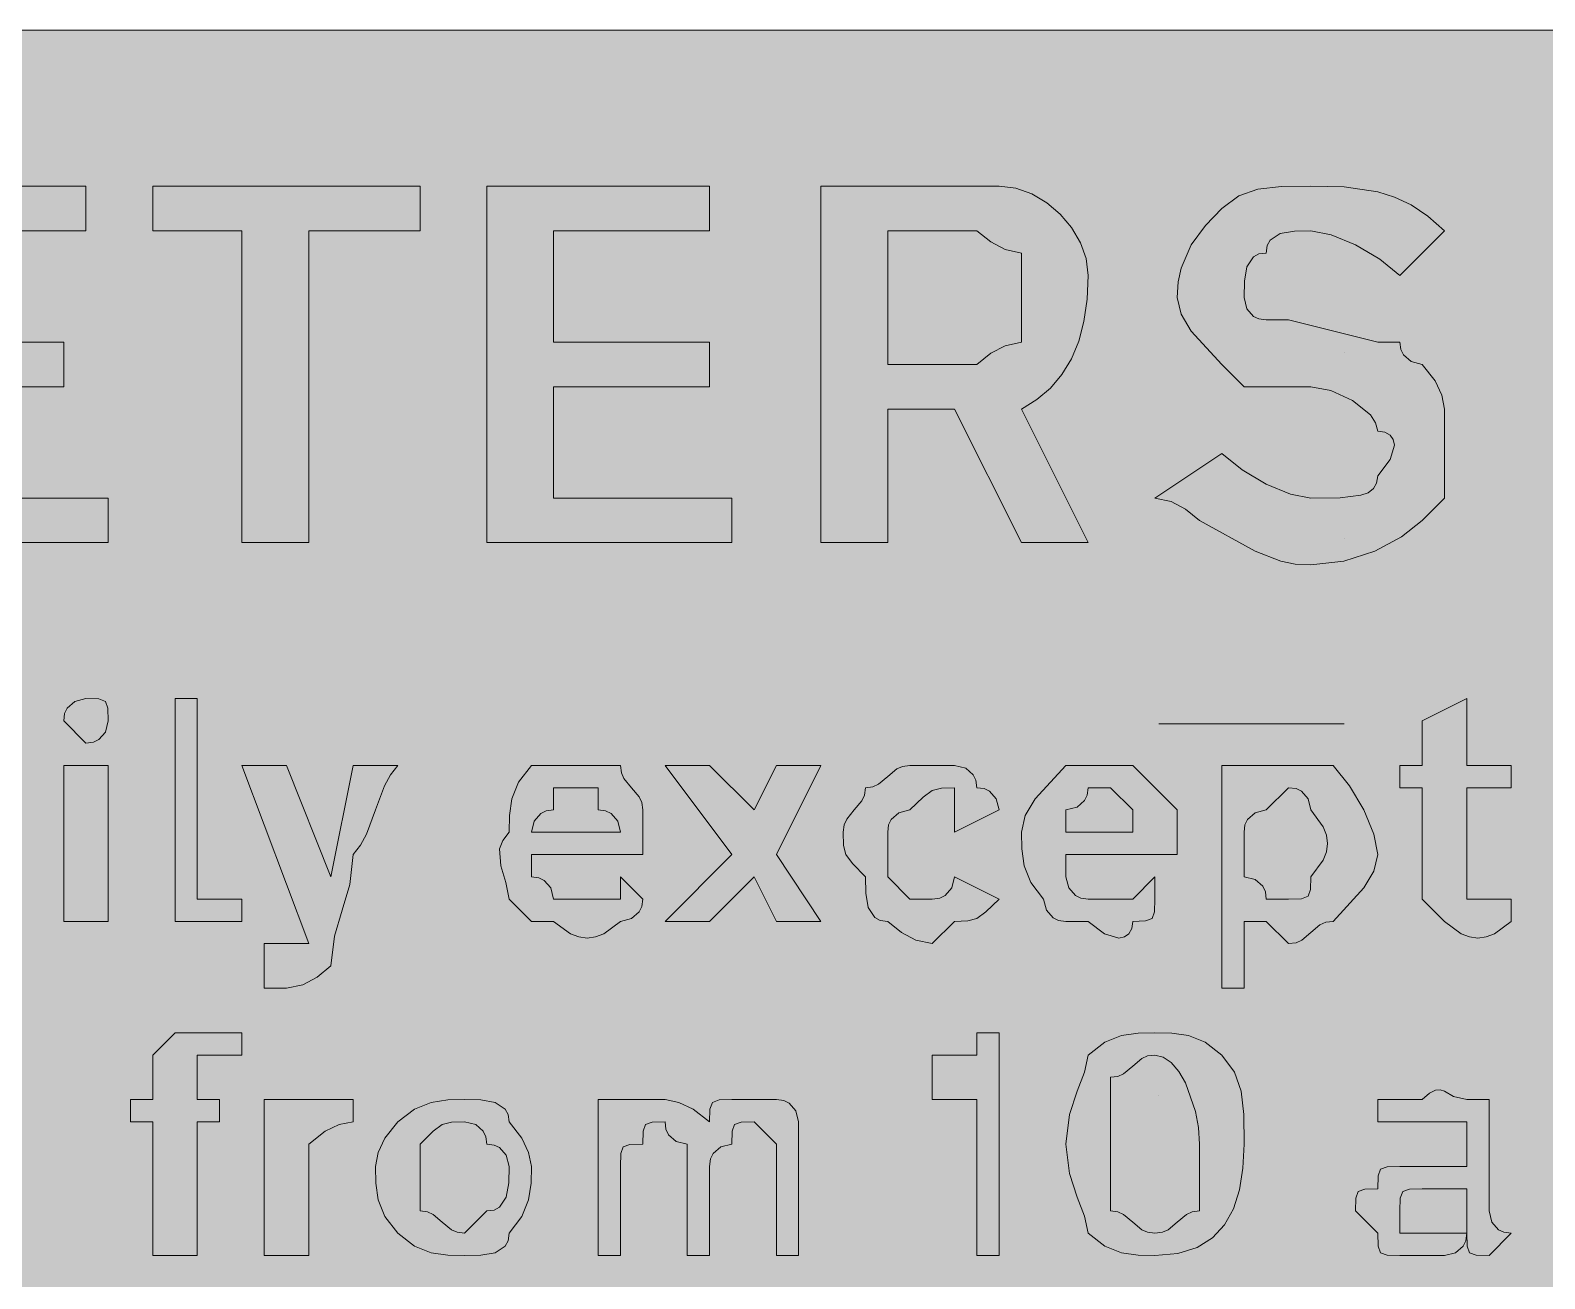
# Model space of a CAD drawing. Header units: metres. Extents: x 10 to 558, y 11 to 258.
# Drawn here: x 321.1 to 402.8, y 191 to 258.2 of the extents above; entities that cross this region are included whole.
import ezdxf

# ---------------------------------------------------------------- set-up
doc = ezdxf.new("R2010")
doc.units = ezdxf.units.M
for name, color, linetype, true_color in [('FILL_FIREBRICK_C36B00', 7, 'Continuous', 0xc36b00), ('FILL_WHITE_FFFFFF', 7, 'Continuous', 0xffffff), ('STROKE_WHITE_FFFFFF', 7, 'Continuous', 0xffffff)]:
    doc.layers.add(name, color=color, linetype=linetype, true_color=true_color)

msp = doc.modelspace()

# ---------------------------------------------------------------- hatches: boundary and pattern name
at = {"layer": 'FILL_FIREBRICK_C36B00', "true_color": 0xc36b00}
h = msp.add_hatch(color=7, dxfattribs=at)
h.dxf.hatch_style = 1
h.paths.add_polyline_path([(552.54, 258.22), (553.8, 258.09), (554.83, 257.73), (555.75, 257.04), (557.14, 255.43), (557.56, 254.72), (557.85, 254.04), (558.11, 252.65), (558.15, 251.04), (558.15, 18.24), (558.15, 14.64), (557.75, 14.59), (557.44, 14.43), (556.95, 13.89), (556.46, 13.12), (555.75, 12.24), (554.83, 11.55), (553.8, 11.19), (552.54, 11.06), (550.95, 11.04), (16.95, 11.04), (13.35, 11.04), (12.6, 11.64), (11.83, 12.05), (10.95, 12.24), (10.26, 13.85), (9.9, 15.24), (9.77, 16.63), (9.75, 18.24), (9.75, 251.04), (9.75, 254.64), (10.35, 255.39), (10.76, 256.16), (10.95, 257.04), (11.83, 257.23), (12.6, 257.64), (13.35, 258.24), (16.95, 258.24), (550.95, 258.24), (552.54, 258.22)])
at = {"layer": 'FILL_WHITE_FFFFFF', "true_color": 0xffffff}
h = msp.add_hatch(color=7, dxfattribs=at)
h.dxf.hatch_style = 1
h.paths.add_polyline_path([(312.15, 249.84), (324.15, 249.84), (324.15, 247.44), (314.55, 247.44), (314.55, 241.44), (322.95, 241.44), (322.95, 239.04), (314.55, 239.04), (314.55, 233.04), (325.35, 233.04), (325.35, 230.64), (312.15, 230.64), (312.15, 249.84)])
h = msp.add_hatch(color=7, dxfattribs=at)
h.dxf.hatch_style = 1
h.paths.add_polyline_path([(342.15, 247.44), (336.15, 247.44), (336.15, 230.64), (332.55, 230.64), (332.55, 247.44), (327.75, 247.44), (327.75, 249.84), (342.15, 249.84), (342.15, 247.44)])
h = msp.add_hatch(color=7, dxfattribs=at)
h.dxf.hatch_style = 1
h.paths.add_polyline_path([(345.75, 249.84), (357.75, 249.84), (357.75, 247.44), (349.35, 247.44), (349.35, 241.44), (357.75, 241.44), (357.75, 239.04), (349.35, 239.04), (349.35, 233.04), (358.95, 233.04), (358.95, 230.64), (345.75, 230.64), (345.75, 249.84)])
h = msp.add_hatch(color=7, dxfattribs=at)
h.dxf.hatch_style = 1
h.paths.add_polyline_path([(373.35, 249.84), (374.25, 249.73), (375.11, 249.43), (375.92, 248.95), (376.65, 248.34), (377.26, 247.61), (377.74, 246.8), (378.04, 245.94), (378.15, 245.04), (378.09, 243.75), (377.92, 242.56), (377.64, 241.5), (377.25, 240.54), (376.74, 239.7), (376.12, 238.96), (375.39, 238.35), (374.55, 237.84), (378.15, 230.64), (374.55, 230.64), (370.95, 237.84), (367.35, 237.84), (367.35, 230.64), (363.75, 230.64), (363.75, 249.84), (373.35, 249.84)])
h.paths.add_polyline_path([(372.9, 240.84), (373.67, 241.25), (374.55, 241.44), (374.55, 243.84), (374.55, 246.24), (373.67, 246.43), (372.9, 246.84), (372.15, 247.44), (367.35, 247.44), (367.35, 240.24), (372.15, 240.24), (372.9, 240.84)], flags=16)
h = msp.add_hatch(color=7, dxfattribs=at)
h.dxf.hatch_style = 1
h.paths.add_polyline_path([(393.75, 241.44), (394.95, 241.44), (395, 241.04), (395.14, 240.75), (395.55, 240.39), (396.15, 240.24), (396.84, 239.36), (397.2, 238.59), (397.35, 237.84), (397.35, 236.64), (397.35, 235.44), (397.35, 234.24), (397.35, 233.04), (396.15, 231.84), (395.04, 230.96), (393.6, 230.19), (391.93, 229.65), (390.15, 229.44), (389.3, 229.49), (388.54, 229.65), (387.15, 230.19), (384.15, 231.84), (383.4, 232.44), (382.63, 232.85), (381.75, 233.04), (385.35, 235.44), (386.44, 234.56), (387.75, 233.79), (389.06, 233.25), (390.15, 233.04), (391.72, 233.06), (392.85, 233.19), (393.24, 233.33), (393.53, 233.55), (393.69, 233.84), (393.75, 234.24), (394.42, 235.12), (394.65, 235.89), (394.59, 236.2), (394.42, 236.43), (394.14, 236.59), (393.75, 236.64), (393.64, 237.09), (393.36, 237.52), (392.4, 238.29), (391.22, 238.83), (390.15, 239.04), (386.55, 239.04), (385.35, 240.24), (383.7, 242.04), (383.16, 242.94), (382.95, 243.84), (383, 244.69), (383.16, 245.43), (383.7, 246.69), (384.47, 247.72), (385.35, 248.64), (386.27, 249.33), (387.3, 249.69), (388.56, 249.82), (390.15, 249.84), (391.95, 249.8), (393.75, 249.54), (394.65, 249.25), (395.55, 248.83), (396.45, 248.23), (397.35, 247.44), (394.95, 245.04), (393.86, 245.92), (392.55, 246.69), (391.24, 247.23), (390.15, 247.44), (389.27, 247.42), (388.5, 247.29), (387.96, 246.93), (387.8, 246.64), (387.75, 246.24), (387.35, 246.19), (387.06, 246.03), (386.7, 245.49), (386.57, 244.72), (386.55, 243.84), (386.7, 243.24), (387.06, 242.83), (387.35, 242.69), (387.75, 242.64), (388.95, 242.64), (393.75, 241.44)])
h = msp.add_hatch(color=7, dxfattribs=at)
h.dxf.hatch_style = 1
h.paths.add_polyline_path([(325.2, 220.44), (324.84, 220.03), (324.55, 219.89), (324.15, 219.84), (322.95, 221.04), (323, 221.44), (323.14, 221.73), (323.55, 222.09), (324.15, 222.24), (324.84, 222.22), (325.2, 222.09), (325.33, 221.73), (325.35, 221.04), (325.2, 220.44)])
h = msp.add_hatch(color=7, dxfattribs=at)
h.dxf.hatch_style = 1
h.paths.add_polyline_path([(328.95, 222.24), (330.15, 222.24), (330.15, 211.44), (331.35, 211.44), (332.55, 211.44), (332.55, 210.24), (331.35, 210.24), (330.15, 210.24), (328.95, 210.24), (328.95, 211.44), (328.95, 222.24)])
h = msp.add_hatch(color=7, dxfattribs=at)
h.dxf.hatch_style = 1
h.paths.add_polyline_path([(399.75, 211.44), (400.95, 211.44), (400.95, 210.24), (400.05, 209.56), (399.6, 209.4), (399.15, 209.34), (398.7, 209.4), (398.25, 209.56), (397.35, 210.24), (396.15, 211.44), (396.15, 217.44), (394.95, 217.44), (394.95, 218.64), (396.15, 218.64), (396.15, 221.04), (398.55, 222.24), (398.55, 218.64), (400.95, 218.64), (400.95, 217.44), (398.55, 217.44), (398.55, 211.44), (399.75, 211.44)])
h = msp.add_hatch(color=7, dxfattribs=at)
h.dxf.hatch_style = 1
h.paths.add_polyline_path([(322.95, 210.24), (322.95, 218.64), (325.35, 218.64), (325.35, 210.24), (322.95, 210.24)])
h = msp.add_hatch(color=7, dxfattribs=at)
h.dxf.hatch_style = 1
h.paths.add_polyline_path([(332.55, 218.64), (334.95, 218.64), (337.35, 212.64), (338.55, 218.64), (340.95, 218.64), (340.55, 218.14), (340.24, 217.55), (339.75, 216.24), (339.26, 214.93), (338.95, 214.34), (338.55, 213.84), (338.36, 212.23), (337.95, 210.84), (337.54, 209.45), (337.35, 207.84), (336.6, 207.24), (335.83, 206.83), (334.95, 206.64), (333.75, 206.64), (333.75, 209.04), (334.95, 209.04), (336.15, 209.04), (332.55, 218.64)])
h = msp.add_hatch(color=7, dxfattribs=at)
h.dxf.hatch_style = 1
h.paths.add_polyline_path([(346.95, 211.44), (346.78, 212.34), (346.5, 213.24), (346.44, 214.14), (346.61, 214.59), (346.95, 215.04), (346.97, 215.94), (347.1, 216.84), (347.46, 217.74), (348.15, 218.64), (352.95, 218.64), (353, 218.24), (353.14, 217.93), (353.55, 217.44), (353.96, 216.95), (354.1, 216.64), (354.15, 216.24), (354.15, 213.84), (348.15, 213.84), (348.15, 212.64), (348.55, 212.59), (348.84, 212.45), (349.2, 212.04), (349.35, 211.44), (350.55, 211.44), (352.95, 211.44), (352.95, 212.64), (354.15, 211.44), (354.1, 211.04), (353.96, 210.75), (353.55, 210.39), (352.95, 210.24), (352.05, 209.56), (351.6, 209.4), (351.15, 209.34), (350.7, 209.4), (350.25, 209.56), (349.35, 210.24), (348.15, 210.24), (346.95, 211.44)])
h.paths.add_polyline_path([(352.8, 215.64), (352.44, 216.05), (352.15, 216.19), (351.75, 216.24), (351.75, 217.44), (349.35, 217.44), (349.35, 216.24), (348.95, 216.19), (348.66, 216.05), (348.3, 215.64), (348.15, 215.04), (352.95, 215.04), (352.8, 215.64)], flags=16)
h = msp.add_hatch(color=7, dxfattribs=at)
h.dxf.hatch_style = 1
h.paths.add_polyline_path([(360.15, 212.64), (357.75, 210.24), (355.35, 210.24), (358.95, 213.84), (355.35, 218.64), (357.75, 218.64), (360.15, 216.24), (361.35, 218.64), (363.75, 218.64), (361.35, 213.84), (363.75, 210.24), (361.35, 210.24), (360.15, 212.64)])
h = msp.add_hatch(color=7, dxfattribs=at)
h.dxf.hatch_style = 1
h.paths.add_polyline_path([(369.75, 211.44), (370.15, 211.49), (370.44, 211.63), (370.8, 212.04), (370.95, 212.64), (373.35, 211.44), (372.64, 210.75), (372.15, 210.39), (371.66, 210.26), (370.95, 210.24), (369.75, 209.04), (368.87, 209.23), (368.1, 209.64), (367.35, 210.24), (366.95, 210.29), (366.66, 210.45), (366.3, 210.99), (366.17, 211.76), (366.15, 212.64), (365.46, 213.35), (365.1, 213.84), (364.97, 214.33), (364.95, 215.04), (365, 215.44), (365.14, 215.75), (365.55, 216.24), (365.96, 216.73), (366.1, 217.04), (366.15, 217.44), (366.55, 217.49), (366.86, 217.63), (367.35, 218.04), (367.84, 218.45), (368.15, 218.59), (368.55, 218.64), (370.95, 218.64), (371.55, 218.49), (371.96, 218.13), (372.1, 217.84), (372.15, 217.44), (372.55, 217.39), (372.84, 217.25), (373.2, 216.84), (373.35, 216.24), (370.95, 215.04), (370.95, 216.24), (370.95, 217.44), (370.24, 217.42), (369.75, 217.29), (369.26, 216.93), (368.55, 216.24), (367.95, 216.09), (367.54, 215.73), (367.4, 215.44), (367.35, 215.04), (367.35, 212.64), (368.55, 211.44), (369.75, 211.44)])
h = msp.add_hatch(color=7, dxfattribs=at)
h.dxf.hatch_style = 1
h.paths.add_polyline_path([(376.55, 210.29), (376.26, 210.43), (375.9, 210.84), (375.75, 211.44), (375.06, 212.34), (374.7, 213.24), (374.57, 214.14), (374.55, 215.04), (374.76, 215.94), (375.3, 216.84), (376.95, 218.64), (380.55, 218.64), (382.95, 216.24), (382.95, 213.84), (376.95, 213.84), (376.95, 212.64), (377.1, 212.04), (377.46, 211.63), (377.75, 211.49), (378.15, 211.44), (379.35, 211.44), (380.55, 211.44), (381.75, 212.64), (381.75, 211.44), (381.73, 210.75), (381.6, 210.39), (381.24, 210.26), (380.55, 210.24), (380.5, 209.85), (380.34, 209.56), (380.11, 209.4), (379.8, 209.34), (379.03, 209.56), (378.15, 210.24), (376.95, 210.24), (376.55, 210.29)])
h.paths.add_polyline_path([(380.55, 216.24), (379.35, 217.44), (378.15, 217.44), (378.1, 217.04), (377.96, 216.75), (377.55, 216.39), (376.95, 216.24), (376.95, 215.04), (380.55, 215.04), (380.55, 216.24)], flags=16)
h = msp.add_hatch(color=7, dxfattribs=at)
h.dxf.hatch_style = 1
h.paths.add_polyline_path([(392.23, 217.55), (393, 216.24), (393.54, 214.93), (393.75, 213.84), (393.54, 212.94), (393, 212.04), (391.35, 210.24), (390.95, 210.19), (390.64, 210.05), (390.15, 209.64), (389.66, 209.23), (389.35, 209.09), (388.95, 209.04), (387.75, 210.24), (386.55, 210.24), (386.55, 206.64), (385.35, 206.64), (385.35, 218.64), (386.55, 218.64), (387.75, 218.64), (391.35, 218.64), (392.23, 217.55)])
h.paths.add_polyline_path([(386.74, 215.73), (386.6, 215.44), (386.55, 215.04), (386.55, 213.84), (386.55, 212.64), (387.15, 212.49), (387.56, 212.13), (387.7, 211.84), (387.75, 211.44), (388.95, 211.44), (389.64, 211.46), (390, 211.59), (390.13, 211.95), (390.15, 212.64), (390.82, 213.54), (390.99, 213.99), (391.05, 214.44), (390.99, 214.89), (390.82, 215.34), (390.15, 216.24), (390, 216.84), (389.64, 217.25), (389.35, 217.39), (388.95, 217.44), (387.75, 216.24), (387.15, 216.09), (386.74, 215.73)], flags=16)
h = msp.add_hatch(color=7, dxfattribs=at)
h.dxf.hatch_style = 1
h.paths.add_polyline_path([(330.15, 192.24), (327.75, 192.24), (327.75, 199.44), (326.55, 199.44), (326.55, 200.64), (327.75, 200.64), (327.75, 203.04), (328.95, 204.24), (330.15, 204.24), (331.35, 204.24), (332.55, 204.24), (332.55, 203.04), (331.35, 203.04), (330.15, 203.04), (330.15, 201.84), (330.15, 200.64), (331.35, 200.64), (331.35, 199.44), (330.15, 199.44), (330.15, 192.24)])
h = msp.add_hatch(color=7, dxfattribs=at)
h.dxf.hatch_style = 1
h.paths.add_polyline_path([(372.15, 192.24), (372.15, 200.64), (369.75, 200.64), (369.75, 203.04), (370.95, 203.04), (372.15, 203.04), (372.15, 204.24), (373.35, 204.24), (373.35, 192.24), (372.15, 192.24)])
h = msp.add_hatch(color=7, dxfattribs=at)
h.dxf.hatch_style = 1
h.paths.add_polyline_path([(377.55, 201.09), (377.96, 202.12), (378.15, 203.04), (379.05, 203.73), (379.95, 204.09), (380.85, 204.22), (381.75, 204.24), (382.65, 204.22), (383.55, 204.09), (384.45, 203.73), (385.35, 203.04), (386.04, 202.12), (386.4, 201.09), (386.53, 199.83), (386.55, 198.24), (386.49, 196.95), (386.31, 195.78), (385.98, 194.76), (385.5, 193.89), (384.85, 193.19), (384.02, 192.67), (382.99, 192.35), (381.75, 192.24), (380.85, 192.26), (379.95, 192.39), (379.05, 192.75), (378.15, 193.44), (377.96, 194.36), (377.55, 195.39), (377.14, 196.65), (376.95, 198.24), (377.14, 199.83), (377.55, 201.09)])
h.paths.add_polyline_path([(382.46, 193.63), (382.95, 194.04), (383.44, 194.45), (383.75, 194.59), (384.15, 194.64), (384.15, 198.24), (384.1, 199.14), (383.94, 200), (383.4, 201.54), (383.04, 202.15), (382.63, 202.63), (382.2, 202.93), (381.75, 203.04), (381.35, 202.99), (381.04, 202.85), (380.55, 202.44), (380.06, 202.03), (379.75, 201.89), (379.35, 201.84), (379.35, 198.24), (379.35, 194.64), (379.75, 194.59), (380.06, 194.45), (380.55, 194.04), (381.04, 193.63), (381.35, 193.49), (381.75, 193.44), (382.15, 193.49), (382.46, 193.63)], flags=16)
h = msp.add_hatch(color=7, dxfattribs=at)
h.dxf.hatch_style = 1
h.paths.add_polyline_path([(398.36, 192.75), (397.95, 192.39), (397.35, 192.24), (396.15, 192.24), (394.95, 192.24), (394.26, 192.26), (393.9, 192.39), (393.77, 192.75), (393.75, 193.44), (392.55, 194.64), (392.57, 195.33), (392.7, 195.69), (393.06, 195.82), (393.75, 195.84), (393.77, 196.53), (393.9, 196.89), (394.26, 197.02), (394.95, 197.04), (396.15, 197.04), (397.35, 197.04), (398.55, 197.04), (398.55, 198.24), (398.55, 199.44), (397.35, 199.44), (396.15, 199.44), (394.95, 199.44), (393.75, 199.44), (393.75, 200.64), (394.95, 200.64), (396.15, 200.64), (396.55, 200.98), (396.86, 201.15), (397.12, 201.17), (397.35, 201.09), (397.84, 200.81), (398.55, 200.64), (399.75, 200.64), (399.75, 199.44), (399.75, 197.04), (399.75, 194.64), (399.9, 194.04), (400.26, 193.63), (400.55, 193.49), (400.95, 193.44), (399.75, 192.24), (399.06, 192.26), (398.7, 192.39), (398.57, 192.75), (398.55, 193.44), (398.5, 193.04), (398.36, 192.75)])
h.paths.add_polyline_path([(398.55, 194.64), (398.55, 195.84), (397.35, 195.84), (396.15, 195.84), (395.46, 195.82), (395.1, 195.69), (394.97, 195.33), (394.95, 194.64), (394.95, 193.44), (396.15, 193.44), (397.35, 193.44), (398.55, 193.44), (398.55, 194.64)], flags=16)
h = msp.add_hatch(color=7, dxfattribs=at)
h.dxf.hatch_style = 1
h.paths.add_polyline_path([(337.35, 200.64), (338.55, 200.64), (338.55, 199.44), (337.8, 199.29), (337.03, 198.93), (336.15, 198.24), (336.15, 197.04), (336.15, 192.24), (333.75, 192.24), (333.75, 200.64), (336.15, 200.64), (337.35, 200.64)])
h = msp.add_hatch(color=7, dxfattribs=at)
h.dxf.hatch_style = 1
h.paths.add_polyline_path([(340.26, 198.56), (340.95, 199.44), (341.85, 200.13), (342.75, 200.49), (343.65, 200.62), (344.55, 200.64), (345.43, 200.62), (346.2, 200.49), (346.74, 200.13), (346.9, 199.84), (346.95, 199.44), (347.64, 198.56), (348, 197.79), (348.15, 197.04), (348.13, 196.14), (348, 195.24), (347.64, 194.34), (346.95, 193.44), (346.9, 193.04), (346.74, 192.75), (346.2, 192.39), (345.43, 192.26), (344.55, 192.24), (343.65, 192.26), (342.75, 192.39), (341.85, 192.75), (340.95, 193.44), (340.26, 194.34), (339.9, 195.24), (339.77, 196.14), (339.75, 197.04), (339.9, 197.79), (340.26, 198.56)])
h.paths.add_polyline_path([(343.35, 199.29), (342.86, 198.93), (342.15, 198.24), (342.15, 197.04), (342.15, 194.64), (342.55, 194.59), (342.86, 194.45), (343.35, 194.04), (343.84, 193.63), (344.15, 193.49), (344.55, 193.44), (345.75, 194.64), (346.15, 194.69), (346.44, 194.85), (346.8, 195.39), (346.93, 196.16), (346.95, 197.04), (346.8, 197.64), (346.44, 198.05), (346.15, 198.19), (345.75, 198.24), (345.7, 198.64), (345.56, 198.93), (345.15, 199.29), (344.55, 199.44), (343.84, 199.42), (343.35, 199.29)], flags=16)
h = msp.add_hatch(color=7, dxfattribs=at)
h.dxf.hatch_style = 1
h.paths.add_polyline_path([(354.15, 200.64), (355.35, 200.64), (356.1, 200.49), (356.87, 200.13), (357.75, 199.44), (357.77, 200.13), (357.9, 200.49), (358.26, 200.62), (358.95, 200.64), (360.15, 200.64), (361.35, 200.64), (361.75, 200.59), (362.04, 200.45), (362.4, 200.04), (362.55, 199.44), (362.55, 198.24), (362.55, 192.24), (361.35, 192.24), (361.35, 198.24), (360.15, 199.44), (359.46, 199.42), (359.1, 199.29), (358.97, 198.93), (358.95, 198.24), (358.35, 198.09), (357.94, 197.73), (357.8, 197.44), (357.75, 197.04), (357.75, 192.24), (356.55, 192.24), (356.55, 198.24), (355.95, 198.39), (355.54, 198.75), (355.4, 199.04), (355.35, 199.44), (354.66, 199.42), (354.3, 199.29), (354.17, 198.93), (354.15, 198.24), (353.46, 198.22), (353.1, 198.09), (352.97, 197.73), (352.95, 197.04), (352.95, 192.24), (351.75, 192.24), (351.75, 200.64), (352.95, 200.64), (354.15, 200.64)])

# ---------------------------------------------------------------- linework, layer by layer
at = {"layer": 'FILL_FIREBRICK_C36B00', "lineweight": 0, "true_color": 0xc36b00}
msp.add_lwpolyline([(16.95, 258.24), (550.95, 258.24), (552.54, 258.22), (553.8, 258.09), (554.83, 257.73), (555.75, 257.04), (557.14, 255.43), (557.56, 254.72), (557.85, 254.04), (558.11, 252.65), (558.15, 251.04), (558.15, 18.24), (558.15, 14.64), (557.75, 14.59), (557.44, 14.43), (556.95, 13.89), (556.46, 13.12), (555.75, 12.24), (554.83, 11.55), (553.8, 11.19), (552.54, 11.06), (550.95, 11.04), (16.95, 11.04)], dxfattribs=at)
at = {"layer": 'FILL_WHITE_FFFFFF', "lineweight": 0, "true_color": 0xffffff}
for points in [[(312.15, 249.84), (324.15, 249.84), (324.15, 247.44), (314.55, 247.44), (314.55, 241.44), (322.95, 241.44), (322.95, 239.04), (314.55, 239.04), (314.55, 233.04), (325.35, 233.04), (325.35, 230.64), (312.15, 230.64)], [(342.15, 247.44), (336.15, 247.44), (336.15, 230.64), (332.55, 230.64), (332.55, 247.44), (327.75, 247.44), (327.75, 249.84), (342.15, 249.84)], [(345.75, 249.84), (357.75, 249.84), (357.75, 247.44), (349.35, 247.44), (349.35, 241.44), (357.75, 241.44), (357.75, 239.04), (349.35, 239.04), (349.35, 233.04), (358.95, 233.04), (358.95, 230.64), (345.75, 230.64)], [(373.35, 249.84), (374.25, 249.73), (375.11, 249.43), (375.92, 248.95), (376.65, 248.34), (377.26, 247.61), (377.74, 246.8), (378.04, 245.94), (378.15, 245.04), (378.09, 243.75), (377.92, 242.56), (377.64, 241.5), (377.25, 240.54), (376.74, 239.7), (376.12, 238.96), (375.39, 238.35), (374.55, 237.84), (378.15, 230.64), (374.55, 230.64), (370.95, 237.84), (367.35, 237.84), (367.35, 230.64), (363.75, 230.64), (363.75, 249.84)], [(393.75, 241.44), (394.95, 241.44), (395, 241.04), (395.14, 240.75), (395.55, 240.39), (396.15, 240.24), (396.84, 239.36), (397.2, 238.59), (397.35, 237.84), (397.35, 236.64), (397.35, 235.44), (397.35, 234.24), (397.35, 233.04), (396.15, 231.84), (395.04, 230.96), (393.6, 230.19), (391.93, 229.65), (390.15, 229.44), (389.3, 229.49), (388.54, 229.65), (387.15, 230.19), (384.15, 231.84), (383.4, 232.44), (382.63, 232.85), (381.75, 233.04), (385.35, 235.44), (386.44, 234.56), (387.75, 233.79), (389.06, 233.25), (390.15, 233.04), (391.72, 233.06), (392.85, 233.19), (393.24, 233.33), (393.53, 233.55), (393.69, 233.84), (393.75, 234.24), (394.42, 235.12), (394.65, 235.89), (394.59, 236.2), (394.42, 236.43), (394.14, 236.59), (393.75, 236.64), (393.64, 237.09), (393.36, 237.52), (392.4, 238.29), (391.22, 238.83), (390.15, 239.04), (386.55, 239.04), (385.35, 240.24), (383.7, 242.04), (383.16, 242.94), (382.95, 243.84), (383, 244.69), (383.16, 245.43), (383.7, 246.69), (384.47, 247.72), (385.35, 248.64), (386.27, 249.33), (387.3, 249.69), (388.56, 249.82), (390.15, 249.84), (391.95, 249.8), (393.75, 249.54), (394.65, 249.25), (395.55, 248.83), (396.45, 248.23), (397.35, 247.44), (394.95, 245.04), (393.86, 245.92), (392.55, 246.69), (391.24, 247.23), (390.15, 247.44), (389.27, 247.42), (388.5, 247.29), (387.96, 246.93), (387.8, 246.64), (387.75, 246.24), (387.35, 246.19), (387.06, 246.03), (386.7, 245.49), (386.57, 244.72), (386.55, 243.84), (386.7, 243.24), (387.06, 242.83), (387.35, 242.69), (387.75, 242.64), (388.95, 242.64)], [(372.9, 240.84), (373.67, 241.25), (374.55, 241.44), (374.55, 243.84), (374.55, 246.24), (373.67, 246.43), (372.9, 246.84), (372.15, 247.44), (367.35, 247.44), (367.35, 240.24), (372.15, 240.24)], [(325.2, 220.44), (324.84, 220.03), (324.55, 219.89), (324.15, 219.84), (322.95, 221.04), (323, 221.44), (323.14, 221.73), (323.55, 222.09), (324.15, 222.24), (324.84, 222.22), (325.2, 222.09), (325.33, 221.73), (325.35, 221.04)], [(328.95, 222.24), (330.15, 222.24), (330.15, 211.44), (331.35, 211.44), (332.55, 211.44), (332.55, 210.24), (331.35, 210.24), (330.15, 210.24), (328.95, 210.24), (328.95, 211.44)], [(399.75, 211.44), (400.95, 211.44), (400.95, 210.24), (400.05, 209.56), (399.6, 209.4), (399.15, 209.34), (398.7, 209.4), (398.25, 209.56), (397.35, 210.24), (396.15, 211.44), (396.15, 217.44), (394.95, 217.44), (394.95, 218.64), (396.15, 218.64), (396.15, 221.04), (398.55, 222.24), (398.55, 218.64), (400.95, 218.64), (400.95, 217.44), (398.55, 217.44), (398.55, 211.44)], [(322.95, 210.24), (322.95, 218.64), (325.35, 218.64), (325.35, 210.24)], [(332.55, 218.64), (334.95, 218.64), (337.35, 212.64), (338.55, 218.64), (340.95, 218.64), (340.55, 218.14), (340.24, 217.55), (339.75, 216.24), (339.26, 214.93), (338.95, 214.34), (338.55, 213.84), (338.36, 212.23), (337.95, 210.84), (337.54, 209.45), (337.35, 207.84), (336.6, 207.24), (335.83, 206.83), (334.95, 206.64), (333.75, 206.64), (333.75, 209.04), (334.95, 209.04), (336.15, 209.04)], [(346.95, 211.44), (346.78, 212.34), (346.5, 213.24), (346.44, 214.14), (346.61, 214.59), (346.95, 215.04), (346.97, 215.94), (347.1, 216.84), (347.46, 217.74), (348.15, 218.64), (352.95, 218.64), (353, 218.24), (353.14, 217.93), (353.55, 217.44), (353.96, 216.95), (354.1, 216.64), (354.15, 216.24), (354.15, 213.84), (348.15, 213.84), (348.15, 212.64), (348.55, 212.59), (348.84, 212.45), (349.2, 212.04), (349.35, 211.44), (350.55, 211.44), (352.95, 211.44), (352.95, 212.64), (354.15, 211.44), (354.1, 211.04), (353.96, 210.75), (353.55, 210.39), (352.95, 210.24), (352.05, 209.56), (351.6, 209.4), (351.15, 209.34), (350.7, 209.4), (350.25, 209.56), (349.35, 210.24), (348.15, 210.24)], [(360.15, 212.64), (357.75, 210.24), (355.35, 210.24), (358.95, 213.84), (355.35, 218.64), (357.75, 218.64), (360.15, 216.24), (361.35, 218.64), (363.75, 218.64), (361.35, 213.84), (363.75, 210.24), (361.35, 210.24)], [(369.75, 211.44), (370.15, 211.49), (370.44, 211.63), (370.8, 212.04), (370.95, 212.64), (373.35, 211.44), (372.64, 210.75), (372.15, 210.39), (371.66, 210.26), (370.95, 210.24), (369.75, 209.04), (368.87, 209.23), (368.1, 209.64), (367.35, 210.24), (366.95, 210.29), (366.66, 210.45), (366.3, 210.99), (366.17, 211.76), (366.15, 212.64), (365.46, 213.35), (365.1, 213.84), (364.97, 214.33), (364.95, 215.04), (365, 215.44), (365.14, 215.75), (365.55, 216.24), (365.96, 216.73), (366.1, 217.04), (366.15, 217.44), (366.55, 217.49), (366.86, 217.63), (367.35, 218.04), (367.84, 218.45), (368.15, 218.59), (368.55, 218.64), (370.95, 218.64), (371.55, 218.49), (371.96, 218.13), (372.1, 217.84), (372.15, 217.44), (372.55, 217.39), (372.84, 217.25), (373.2, 216.84), (373.35, 216.24), (370.95, 215.04), (370.95, 216.24), (370.95, 217.44), (370.24, 217.42), (369.75, 217.29), (369.26, 216.93), (368.55, 216.24), (367.95, 216.09), (367.54, 215.73), (367.4, 215.44), (367.35, 215.04), (367.35, 212.64), (368.55, 211.44)], [(376.55, 210.29), (376.26, 210.43), (375.9, 210.84), (375.75, 211.44), (375.06, 212.34), (374.7, 213.24), (374.57, 214.14), (374.55, 215.04), (374.76, 215.94), (375.3, 216.84), (376.95, 218.64), (380.55, 218.64), (382.95, 216.24), (382.95, 213.84), (376.95, 213.84), (376.95, 212.64), (377.1, 212.04), (377.46, 211.63), (377.75, 211.49), (378.15, 211.44), (379.35, 211.44), (380.55, 211.44), (381.75, 212.64), (381.75, 211.44), (381.73, 210.75), (381.6, 210.39), (381.24, 210.26), (380.55, 210.24), (380.5, 209.85), (380.34, 209.56), (380.11, 209.4), (379.8, 209.34), (379.03, 209.56), (378.15, 210.24), (376.95, 210.24)], [(392.23, 217.55), (393, 216.24), (393.54, 214.93), (393.75, 213.84), (393.54, 212.94), (393, 212.04), (391.35, 210.24), (390.95, 210.19), (390.64, 210.05), (390.15, 209.64), (389.66, 209.23), (389.35, 209.09), (388.95, 209.04), (387.75, 210.24), (386.55, 210.24), (386.55, 206.64), (385.35, 206.64), (385.35, 218.64), (386.55, 218.64), (387.75, 218.64), (391.35, 218.64)], [(352.8, 215.64), (352.44, 216.05), (352.15, 216.19), (351.75, 216.24), (351.75, 217.44), (349.35, 217.44), (349.35, 216.24), (348.95, 216.19), (348.66, 216.05), (348.3, 215.64), (348.15, 215.04), (352.95, 215.04)], [(380.55, 216.24), (379.35, 217.44), (378.15, 217.44), (378.1, 217.04), (377.96, 216.75), (377.55, 216.39), (376.95, 216.24), (376.95, 215.04), (380.55, 215.04)], [(386.74, 215.73), (386.6, 215.44), (386.55, 215.04), (386.55, 213.84), (386.55, 212.64), (387.15, 212.49), (387.56, 212.13), (387.7, 211.84), (387.75, 211.44), (388.95, 211.44), (389.64, 211.46), (390, 211.59), (390.13, 211.95), (390.15, 212.64), (390.82, 213.54), (390.99, 213.99), (391.05, 214.44), (390.99, 214.89), (390.82, 215.34), (390.15, 216.24), (390, 216.84), (389.64, 217.25), (389.35, 217.39), (388.95, 217.44), (387.75, 216.24), (387.15, 216.09)], [(330.15, 192.24), (327.75, 192.24), (327.75, 199.44), (326.55, 199.44), (326.55, 200.64), (327.75, 200.64), (327.75, 203.04), (328.95, 204.24), (330.15, 204.24), (331.35, 204.24), (332.55, 204.24), (332.55, 203.04), (331.35, 203.04), (330.15, 203.04), (330.15, 201.84), (330.15, 200.64), (331.35, 200.64), (331.35, 199.44), (330.15, 199.44)], [(372.15, 192.24), (372.15, 200.64), (369.75, 200.64), (369.75, 203.04), (370.95, 203.04), (372.15, 203.04), (372.15, 204.24), (373.35, 204.24), (373.35, 192.24)], [(377.55, 201.09), (377.96, 202.12), (378.15, 203.04), (379.05, 203.73), (379.95, 204.09), (380.85, 204.22), (381.75, 204.24), (382.65, 204.22), (383.55, 204.09), (384.45, 203.73), (385.35, 203.04), (386.04, 202.12), (386.4, 201.09), (386.53, 199.83), (386.55, 198.24), (386.49, 196.95), (386.31, 195.78), (385.98, 194.76), (385.5, 193.89), (384.85, 193.19), (384.02, 192.67), (382.99, 192.35), (381.75, 192.24), (380.85, 192.26), (379.95, 192.39), (379.05, 192.75), (378.15, 193.44), (377.96, 194.36), (377.55, 195.39), (377.14, 196.65), (376.95, 198.24), (377.14, 199.83)], [(382.46, 193.63), (382.95, 194.04), (383.44, 194.45), (383.75, 194.59), (384.15, 194.64), (384.15, 198.24), (384.1, 199.14), (383.94, 200), (383.4, 201.54), (383.04, 202.15), (382.63, 202.63), (382.2, 202.93), (381.75, 203.04), (381.35, 202.99), (381.04, 202.85), (380.55, 202.44), (380.06, 202.03), (379.75, 201.89), (379.35, 201.84), (379.35, 198.24), (379.35, 194.64), (379.75, 194.59), (380.06, 194.45), (380.55, 194.04), (381.04, 193.63), (381.35, 193.49), (381.75, 193.44), (382.15, 193.49)], [(398.36, 192.75), (397.95, 192.39), (397.35, 192.24), (396.15, 192.24), (394.95, 192.24), (394.26, 192.26), (393.9, 192.39), (393.77, 192.75), (393.75, 193.44), (392.55, 194.64), (392.57, 195.33), (392.7, 195.69), (393.06, 195.82), (393.75, 195.84), (393.77, 196.53), (393.9, 196.89), (394.26, 197.02), (394.95, 197.04), (396.15, 197.04), (397.35, 197.04), (398.55, 197.04), (398.55, 198.24), (398.55, 199.44), (397.35, 199.44), (396.15, 199.44), (394.95, 199.44), (393.75, 199.44), (393.75, 200.64), (394.95, 200.64), (396.15, 200.64), (396.55, 200.98), (396.86, 201.15), (397.12, 201.17), (397.35, 201.09), (397.84, 200.81), (398.55, 200.64), (399.75, 200.64), (399.75, 199.44), (399.75, 197.04), (399.75, 194.64), (399.9, 194.04), (400.26, 193.63), (400.55, 193.49), (400.95, 193.44), (399.75, 192.24), (399.06, 192.26), (398.7, 192.39), (398.57, 192.75), (398.55, 193.44), (398.5, 193.04)], [(337.35, 200.64), (338.55, 200.64), (338.55, 199.44), (337.8, 199.29), (337.03, 198.93), (336.15, 198.24), (336.15, 197.04), (336.15, 192.24), (333.75, 192.24), (333.75, 200.64), (336.15, 200.64)], [(340.26, 198.56), (340.95, 199.44), (341.85, 200.13), (342.75, 200.49), (343.65, 200.62), (344.55, 200.64), (345.43, 200.62), (346.2, 200.49), (346.74, 200.13), (346.9, 199.84), (346.95, 199.44), (347.64, 198.56), (348, 197.79), (348.15, 197.04), (348.13, 196.14), (348, 195.24), (347.64, 194.34), (346.95, 193.44), (346.9, 193.04), (346.74, 192.75), (346.2, 192.39), (345.43, 192.26), (344.55, 192.24), (343.65, 192.26), (342.75, 192.39), (341.85, 192.75), (340.95, 193.44), (340.26, 194.34), (339.9, 195.24), (339.77, 196.14), (339.75, 197.04), (339.9, 197.79)], [(354.15, 200.64), (355.35, 200.64), (356.1, 200.49), (356.87, 200.13), (357.75, 199.44), (357.77, 200.13), (357.9, 200.49), (358.26, 200.62), (358.95, 200.64), (360.15, 200.64), (361.35, 200.64), (361.75, 200.59), (362.04, 200.45), (362.4, 200.04), (362.55, 199.44), (362.55, 198.24), (362.55, 192.24), (361.35, 192.24), (361.35, 198.24), (360.15, 199.44), (359.46, 199.42), (359.1, 199.29), (358.97, 198.93), (358.95, 198.24), (358.35, 198.09), (357.94, 197.73), (357.8, 197.44), (357.75, 197.04), (357.75, 192.24), (356.55, 192.24), (356.55, 198.24), (355.95, 198.39), (355.54, 198.75), (355.4, 199.04), (355.35, 199.44), (354.66, 199.42), (354.3, 199.29), (354.17, 198.93), (354.15, 198.24), (353.46, 198.22), (353.1, 198.09), (352.97, 197.73), (352.95, 197.04), (352.95, 192.24), (351.75, 192.24), (351.75, 200.64), (352.95, 200.64)], [(343.35, 199.29), (342.86, 198.93), (342.15, 198.24), (342.15, 197.04), (342.15, 194.64), (342.55, 194.59), (342.86, 194.45), (343.35, 194.04), (343.84, 193.63), (344.15, 193.49), (344.55, 193.44), (345.75, 194.64), (346.15, 194.69), (346.44, 194.85), (346.8, 195.39), (346.93, 196.16), (346.95, 197.04), (346.8, 197.64), (346.44, 198.05), (346.15, 198.19), (345.75, 198.24), (345.7, 198.64), (345.56, 198.93), (345.15, 199.29), (344.55, 199.44), (343.84, 199.42)], [(398.55, 194.64), (398.55, 195.84), (397.35, 195.84), (396.15, 195.84), (395.46, 195.82), (395.1, 195.69), (394.97, 195.33), (394.95, 194.64), (394.95, 193.44), (396.15, 193.44), (397.35, 193.44), (398.55, 193.44)]]:
    msp.add_lwpolyline(points, close=True, dxfattribs=at)
at = {"layer": 'STROKE_WHITE_FFFFFF', "lineweight": 0, "true_color": 0xffffff}
for points in [[(363.75, 230.64), (363.75, 249.84)], [(391.95, 240.88), (391.95, 240.88)], [(391.95, 230.88), (391.95, 230.88)], [(381.95, 220.88), (391.95, 220.88)], [(381.95, 200.88), (381.95, 200.88)], [(381.95, 200.88), (381.95, 200.88)], [(381.95, 200.88), (381.95, 200.88)], [(381.95, 200.88), (381.95, 200.88)], [(381.95, 200.88), (381.95, 200.88)], [(381.95, 200.88), (381.95, 200.88)], [(381.95, 200.88), (381.95, 200.88)], [(381.95, 200.88), (381.95, 200.88)], [(381.95, 200.88), (381.95, 200.88)], [(381.95, 200.88), (381.95, 200.88)]]:
    msp.add_lwpolyline(points, dxfattribs=at)

doc.saveas('drawing.dxf')
